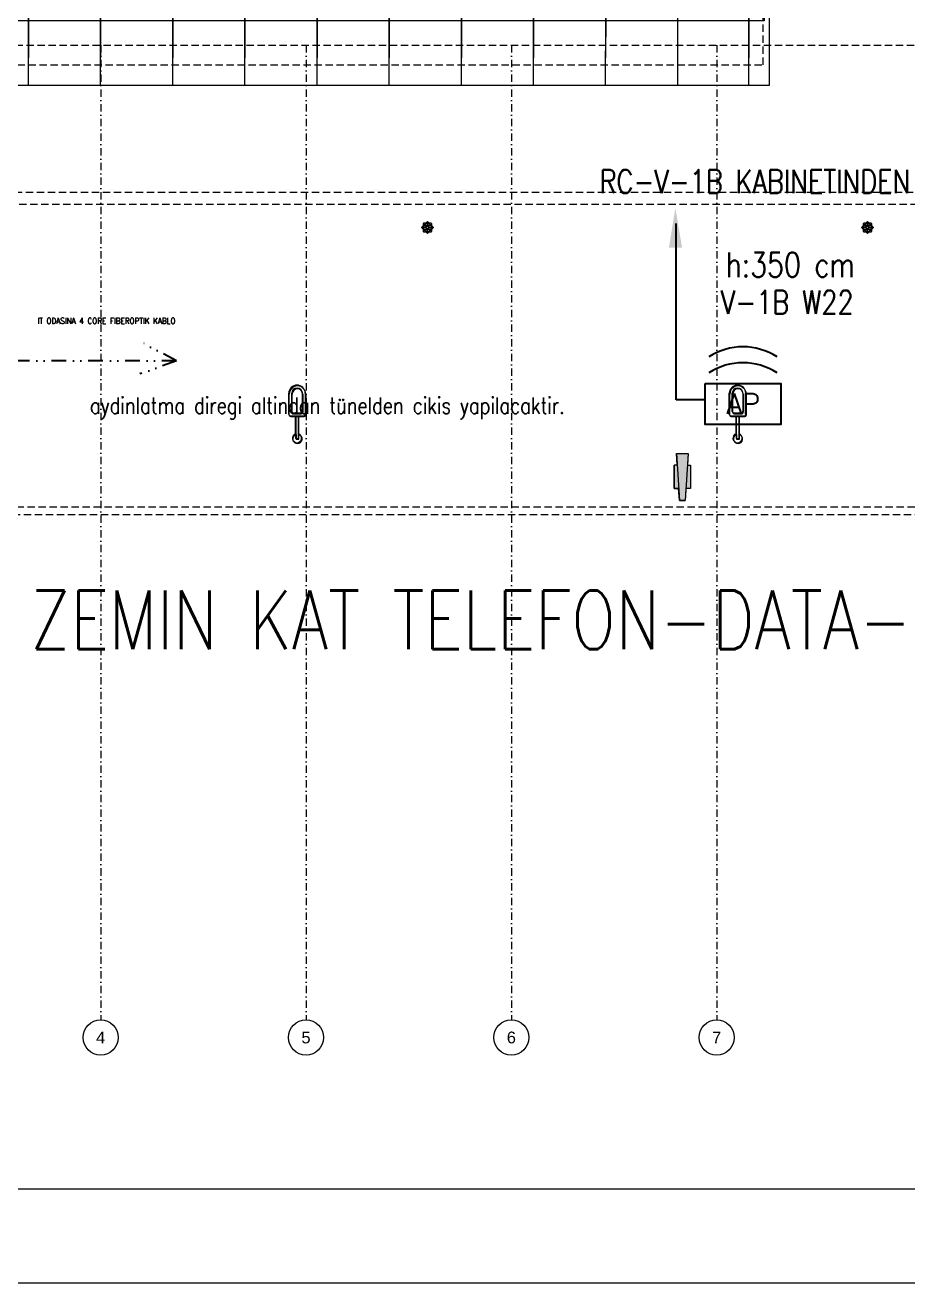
# Model space of a CAD drawing. Header units: metres. Extents: x -13621 to 152406, y -16073 to 22221.
# Drawn here: x 114043 to 117052, y -4219 to 69 of the extents above; entities that cross this region are included whole.
import ezdxf
from ezdxf.enums import TextEntityAlignment as Align

# ---------------------------------------------------------------- set-up
doc = ezdxf.new("R2010")
doc.units = ezdxf.units.M
doc.header["$LTSCALE"] = 100
doc.header["$MEASUREMENT"] = 0
for name, pattern in [('DASHDOT2', [0.5, 0.25, -0.125, 0, -0.125]), ('DIVIDE2', [0.625, 0.25, -0.125, 0, -0.125, 0, -0.125]), ('DOT2', [0.125, 0, -0.125]), ('HIDDEN', [0.375, 0.25, -0.125])]:
    doc.linetypes.add(name, pattern=pattern)
doc.layers.get('0').update_dxf_attribs({"color": 9, "lineweight": 9})
for name, color, linetype, lineweight in [('05S', 9, 'Continuous', 9), ('06A', 9, 'Continuous', 9), ('06C', 9, 'Continuous', 9), ('06D', 9, 'Continuous', 9), ('15', 9, 'Continuous', 9), ('20', 9, 'DOT2', 9), ('21', 9, 'Continuous', 9), ('24', 9, 'DASHDOT2', 9), ('40A', 9, 'Continuous', 9), ('DATA TAVAN', 160, 'Continuous', 30), ('E-HARİCİ ACCESS POINT (KABLOSUZ ERİŞİM İÇİN)', 4, 'Continuous', 30), ('E-KABLO', 7, 'Continuous', 30), ('E-YAZI', 7, 'Continuous', 30), ('E-YUKARIDAN GELEN HAT', 7, 'Continuous', 30)]:
    doc.layers.add(name, color=color, linetype=linetype, lineweight=lineweight)
doc.styles.add('Arial', font='arial.ttf', dxfattribs={"height": 2.5})
doc.styles.add('E-YAZI', font='txttw.shx')

# ---------------------------------------------------------------- blocks, each defined once
blk = doc.blocks.new('p-harpusta-ust')
at = {"layer": '06A'}
for points in [[(2204.54082152038, 3699.999999851804), (712.5405705418972, 3699.999999665422), (712.5405705648891, 3595.002331075884), (729.540737216551, 3595.002331079508), (729.540737216551, 3682.999999851804), (2237.540866758064, 3682.999999851804), (2237.540866758063, -103.0000001147273), (729.5409368420807, -103.0000001099251), (729.5407371895271, -3.001141268381617), (-30.45942922511313, -3.00114126871631), (-30.45942915246997, -20.00000011488737), (712.5405705419106, -20.00000011455268), (712.5405705419106, -120.0000001147273), (2204.540842704126, -120.0000001147273)], [(712.5405705418972, 3699.999999665422), (729.5407373717617, 3682.998755944967)], [(919.9999265912927, 3699.999999691339), (919.9999265970264, 3682.999999851804)], [(1114.999926591293, 3699.999999715699), (1114.999926597026, 3682.999999851804)], [(1309.999926591293, 3699.999999740061), (1309.999926597026, 3683.009037229931)], [(1504.999926591293, 3699.999999764419), (1504.999926597026, 3682.999999851804)], [(1699.999926591293, 3699.99999978878), (1699.999926597026, 3683.009037229931)], [(1894.999926591293, 3699.999999813125), (1894.999926597026, 3682.999999851804)], [(2061.999966877412, 3699.999999837353), (2061.999966883145, 3682.999999851804)], [(2472.540736947879, 3699.999999885273), (2472.540736947879, 3701.999999885273), (2204.540821520205, 3701.999999861059), (2204.540821521926, 3682.999999851804)], [(2472.5408013829, -120.0000001147273), (2472.540736947879, 3699.999999885273)], [(2204.540841669019, -75.00000011485827), (757.540570541925, -75.0000001147273), (757.540570541867, 24.9999998852727), (-30.45935466259834, 24.99999988528725), (-30.45935466259834, -0.0012241032236489), (732.5407371816252, -0.0011412683816161), (732.5407372514453, -100.0000000913132), (2234.540571251724, -100.0000000901927), (2234.540802522829, 3679.999999885273), (732.54057067755, 3679.99999967053), (732.5407354732898, 3595.002331078271), (757.5405705550228, 3595.002331085736), (757.5405705418825, 3654.999999676933), (2204.540821530013, 3654.999999885127)], [(732.540737352189, 3680.000105049142), (757.5405705418825, 3654.999999676933)], [(919.999926733116, 3680.000105053463), (919.9999266008244, 3654.99999970026)], [(1114.999926733087, 3680.000105053463), (1114.999926600795, 3654.999999728258)], [(1309.999926733087, 3680.000105053463), (1309.99992660081, 3654.999999756257)], [(1504.999926733087, 3679.999999851804), (1504.99992660081, 3654.999999784254)], [(1699.999926733072, 3679.999999851804), (1699.99992660081, 3654.999999812253)], [(1894.999926733061, 3679.999999851804), (1894.999926600795, 3654.999999840249)], [(2061.99996701922, 3680.000105053318), (2061.999966886914, 3654.999999868116)], [(2204.540821524658, 3656.000105147426), (2204.5408232692, 3680.000001702516)], [(2204.540841669266, -100.0000001148583), (2204.540821524658, 3656.000104258697)], [(2234.540801854372, 3656.000105149477), (2234.540801854368, -75.95463425235354)], [(2234.540738631419, 3630.999999700696), (2204.540759146156, 3631.00134294908)], [(2472.540705944849, 3630.999999700522), (2237.540741322392, 3631.022738944259)], [(2237.540741322217, 3631.022271698896), (2378.540673727334, 3630.999999700522)], [(2234.540801851971, 3388.999999668857), (2204.540822366708, 3389.001342917224)], [(2472.540769165401, 3388.999999668683), (2237.54080454294, 3389.022738912405)], [(2234.540801851971, 3142.999999675376), (2204.540822366708, 3143.001342923744)], [(2472.540769165401, 3142.999999675187), (2237.54080454294, 3143.022738918924)], [(2237.540804542777, 3143.022271673559), (2378.540736947879, 3142.999999675187)], [(2234.540801851967, 2896.999999675376), (2204.540822366705, 2897.001342923744)], [(2472.540769165401, 2896.999999675187), (2237.540804542937, 2897.022738918924)], [(2237.540804542777, 2897.022271673559), (2378.540736947879, 2896.999999675187)], [(2234.540755161871, 2650.999999675376), (2204.540775676608, 2651.001342923744)], [(2472.540722475301, 2650.999999675188), (2237.540757852841, 2651.022738918924)], [(2237.540757852666, 2651.022271673559), (2378.540690257783, 2650.999999675188)], [(2234.540801851967, 2404.999999675376), (2204.540822366705, 2405.001342923744)], [(2472.540769165401, 2404.999999675187), (2237.540804542937, 2405.022738918924)], [(2237.540804542777, 2405.022271673559), (2378.540736947879, 2404.999999675187)], [(2234.540801851967, 2158.999999675376), (2204.540822366705, 2159.001342923744)], [(2472.540769165401, 2158.999999675187), (2237.540804542937, 2159.022738918924)], [(2237.540804542777, 2159.022271673559), (2378.540736947879, 2158.999999675187)], [(-947.4594294913232, 2083.00249857553), (-947.4594294913232, 2083.00249857553), (-902.4594294913086, 2083.002191692008), (-902.4594300472237, 460.0034667718281), (-947.4594300472087, 460.0034667872384), (-947.4594294913232, 2083.00249857553)], [(-902.4594295086254, 2032.502755313835), (-947.4594295086251, 2032.502755190231)], [(2234.540801851967, 1912.999999675376), (2204.540822366705, 1913.001342923744)], [(2472.540769165401, 1912.999999675187), (2237.540804542937, 1913.022738918924)], [(2237.540804542777, 1913.022271673559), (2378.540736947879, 1912.999999675187)], [(-902.4594295719863, 1847.502755314024), (-947.4594295719701, 1847.50275519042)], [(-902.459429635346, 1662.502755314024), (-947.4594296353462, 1662.50275519042)], [(2229.540801851968, 1666.999999675434), (2204.540822366705, 1667.001342923802)], [(2472.540769165401, 1666.999999675259), (2232.540804542937, 1667.022738918997)], [(2232.540804542777, 1667.022271673631), (2378.540736947879, 1666.999999675259)], [(-902.4594296987054, 1477.502755314024), (-947.4594296987053, 1477.50275519042)], [(2229.54077590928, 1420.999999675434), (2204.540796424016, 1421.001342923802)], [(2472.540743222694, 1420.999999675245), (2232.540778600248, 1421.022738918982)], [(2232.540778600088, 1421.022271673617), (2378.540711005189, 1420.999999675245)], [(-902.4594297620787, 1292.502755314024), (-947.459429762077, 1292.50275519042)], [(2229.540801851968, 1174.999999675434), (2204.540822366705, 1175.001342923802)], [(2472.540769165401, 1174.999999675259), (2232.540804542937, 1175.022738918997)], [(2232.540804542777, 1175.022271673631), (2378.540736947879, 1174.999999675259)], [(-902.4594298254377, 1107.502755314024), (-947.4594298254524, 1107.50275519042)], [(-902.4594298887966, 922.5027553140244), (-947.4594298887966, 922.5027551904204)], [(2229.540784208235, 928.9999996754196), (2204.540804722972, 929.0013429238022)], [(2472.540751521665, 928.9999996752448), (2232.540786899219, 929.022738918982)], [(2232.540786899044, 929.0222716736168), (2378.540719304161, 928.9999996752448)], [(-902.4594299521704, 737.5027553140244), (-947.4594299521704, 737.5027551904204)], [(2229.540788357728, 682.9999996754341), (2204.540808872465, 683.0013429238022)], [(2472.540755671147, 682.9999996752595), (2232.540791048683, 683.0227389189822)], [(2232.540791048523, 683.0222716736316), (2378.54072345364, 682.9999996752595)], [(-902.4594300155292, 552.5027553140244), (-947.4594300155296, 552.5027551904204)], [(2229.540792507192, 436.9999996754341), (2204.540813021944, 437.0013429238023)], [(2472.540759820622, 436.9999996752595), (2232.540795198176, 437.0227389189822)], [(2232.540795198001, 437.0222716736313), (2378.540727603104, 436.9999996752595)], [(2229.540796656686, 190.9999996754341), (2204.540817171423, 191.0013429238024)], [(2472.540763970116, 190.9999996752594), (2232.540799347654, 191.0227389189822)], [(2232.54079934748, 191.0222716736316), (2378.540731752597, 190.9999996752594)], [(164.9999997595732, -0.0012027219636366), (164.9999999217107, 24.9999998852727)], [(349.9999997595732, -0.0011826900736196), (349.9999999217106, 24.9999998852727)], [(534.9999997595586, -0.0011626581836026), (534.9999999217107, 24.9999998852727)], [(712.5405662339034, -20.0000001147273), (757.540570541867, 24.9999998852727)], [(164.9999996903934, -20.0000001147273), (164.9999997491832, -3.001141268381617)], [(349.9999996903934, -20.0000001147273), (349.9999997491977, -3.001141268381617)], [(534.9999996903933, -20.0000001147273), (534.9999997491828, -3.001141268381617)], [(732.5407372514453, -100.0000000913132), (757.540570541925, -75.0000001147273)], [(919.9999265946096, -100.0000000911677), (919.9999266009108, -75.0000001147273)], [(1114.99992659458, -100.0000000910222), (1114.999926600896, -75.0000001147273)], [(1309.999926594595, -99.95463425235356), (1309.999926600896, -75.0000001147273)], [(1504.999926594581, -100.0000000907312), (1504.999926600911, -75.0000001147273)], [(1699.99992659458, -100.0000000905856), (1699.999926600896, -75.0000001147273)], [(1894.999926594581, -100.0000000904401), (1894.999926600911, -75.0000001147273)], [(2061.999966880714, -100.0000001148583), (2061.99996688703, -75.0000001148728)], [(2229.540800736751, -51.00000032458047), (2204.540821251489, -50.99865707621211)], [(2472.540768050182, -51.0000003247551), (2232.54080342772, -50.97726108103235)], [(2232.540803427561, -50.97772832638293), (2378.540735832663, -51.0000003247551)], [(712.5405662339034, -120.0000001147273), (729.5409368420807, -103.0000001147273)], [(919.9999265919032, -120.0000001147273), (919.9999265942024, -102.9507804948371)], [(1114.999926591903, -120.0000001147273), (1114.999926594202, -102.9491477055708)], [(1309.999926591903, -120.0000001147273), (1309.999926594202, -102.947514916319)], [(1504.999926591903, -120.0000001147273), (1504.999926594202, -102.9458821270527)], [(1699.999926591903, -120.0000001147273), (1699.999926594202, -102.944249337801)], [(1894.999926591903, -120.0000001147273), (1894.999926594202, -102.9426165485492)], [(2061.999966878022, -120.0000001148582), (2061.999966880321, -102.9409837594285)], [(2472.5408013829, -120.0000001147273), (2472.5408013829, -122.0000001148582), (2204.540844235322, -122.0000001148582), (2204.540829654085, -102.9545261138264)]]:
    blk.add_lwpolyline(points, dxfattribs=at)
at = {"layer": '06D', "linetype": 'HIDDEN'}
for points in [[(2204.540821546853, 3659.999999885143), (2209.540821546835, 3659.999999885143), (2209.540821546834, -80.0000001148728), (752.5405705419251, -80.0000001147273), (752.540570541867, 19.99999988527269), (-30.45935466259834, 19.99999988527269)], [(732.5405705418825, 3595.002331078271), (732.5405705418825, 3679.99999967053), (1572.540570541897, 3679.999999885273), (2204.540821524254, 3679.999999885127)], [(752.5405705418825, 3595.002331084252), (752.5405705418825, 3659.999999675652), (1572.540570547019, 3659.999999885273), (2204.540821524254, 3659.999999885143)], [(2234.540571251724, -99.99999703104548), (2352.540566223266, -99.99999703104548), (2402.540566223266, -99.99999703104548), (2402.540566223165, 3679.999999909298), (2234.540801990054, 3679.999999885273)], [(-927.4594300472237, 460.0023264162008), (-927.4594294913086, 2083.002368200134)], [(-907.4594300472237, 460.0023264093468), (-907.4594294913251, 2083.002228236074)], [(-30.45935466259834, -1.147127477e-07), (732.540570541867, -1.147272997e-07), (732.5405705419544, -100.0000001147273), (2204.540841669266, -99.99999219861635)]]:
    blk.add_lwpolyline(points, dxfattribs=at)
at = {"layer": '06D'}
blk.add_lwpolyline([(2237.540866758063, -103.0000683819089), (2237.540866758064, 3682.999999851804), (2252.540801382919, 3682.999999851804), (2252.540801382915, -102.9999998557032), (2237.540866758063, -102.9999998557032)], dxfattribs=at)
at = {"layer": '15'}
blk.add_lwpolyline([(729.5407607247189, 3595.001136965802), (729.540737216551, 3682.999999851804), (2237.540801382901, 3682.999999851804), (2237.540866758063, -103.0000001147273), (729.5409368420807, -103.0000001147273), (729.5405375909758, -3.00463339286216), (-30.45942918877699, -3.001061388553353), (-30.45942918877699, -0.0010613847553032), (732.5407372165351, -0.0011412844614824), (732.5407372165351, -100.0000001147273), (2234.540571251724, -100.0000001147273), (2234.540801990054, 3679.999999885273), (732.5407139478784, 3680.000108702385), (732.5407588776005, 3595.001138038366)], close=True, dxfattribs=at)
blk = doc.blocks.new('p-cati_vw')
at = {"layer": '06D', "rotation": 1.082915e-10}
blk.add_blockref('p-harpusta-ust', (947.459495077579, -3600.028713308625), dxfattribs=at)
blk = doc.blocks.new('pilon-vw')
at = {"layer": '05S'}
h = blk.add_hatch(color=256, dxfattribs=at)
h.dxf.hatch_style = 1
h.paths.add_polyline_path([(120, 7.5), (120, -7.5), (40, -7.5), (39.37743190661514, 2.461089494172483), (0, 0), (0, 40), (40, 37.5), (40, 47.5), (120, 47.5), (119.0661478599222, 32.55836575874127), (160, 30), (160, 10)])
at = {"layer": '06C'}
blk.add_lwpolyline([(120, 7.5), (120, -7.5), (40, -7.5), (39.37743190661514, 2.461089494172483), (0, 0), (0, 40), (40, 37.5), (40, 47.5), (120, 47.5), (119.0661478599222, 32.55836575874127), (160, 30), (160, 10)], close=True, dxfattribs=at)
for points in [[(40, 37.5), (40, 47.5), (120, 47.5), (120, 32.5)], [(0, 0), (0, 40)], [(0, 40), (160, 30)], [(0, 0), (160, 10)], [(40, 2.5), (40, -7.5), (120, -7.5), (120, 7.5)], [(160, 10), (160, 30)]]:
    blk.add_lwpolyline(points, dxfattribs=at)
blk = doc.blocks.new('0_aks')
at = {"linetype": 'Continuous'}
blk.add_circle((0, 0), 3, dxfattribs=at)
at = {"style": 'Arial'}
blk.add_attdef('AKS', text='', height=2, dxfattribs=at).set_placement((0, 0), align=Align.MIDDLE_CENTER)
blk = doc.blocks.new('p-akslar_yeni')
at = {"layer": '24'}
for points in [[(8715, -8575), (8715, -11897.17848080862)], [(9415, -8575), (9415, -11897.17848080862)], [(10115, -8575), (10115, -11897.17848080862)], [(10815, -8575), (10815, -11897.17848080862)]]:
    blk.add_lwpolyline(points, dxfattribs=at)
at = {"layer": '21', "xscale": 20, "yscale": 20, "zscale": 20}
for p, values in [((8715, -11957.17848080862), {'AKS': '4'}), ((9415, -11957.17848080862), {'AKS': '5'}), ((10115, -11957.17848080862), {'AKS': '6'}), ((10815, -11957.17848080862), {'AKS': '7'})]:
    blk.add_blockref('0_aks', p, dxfattribs=at).add_auto_attribs(values)
blk = doc.blocks.new('p-suzgec')
at = {"ltscale": 25}
for p, q in [((-21.10965004498212, 9.095e-13), (-15.45000000000072, 5.659650045004128)), ((-15.45000000000072, -5.659650045001398), (-21.10965004498212, 9.095e-13)), ((-15.45000000000072, 5.659650045004128), (-15.25, 5.859650045004855)), ((-15.45000000000072, -5.659650045001398), (-15.45000000000072, 5.659650045004128)), ((-13.25, 15.00000000000091), (-15.25, 13.00000000000091)), ((-15.25, 13.00000000000091), (-15.25, -12.99999999999909)), ((12.75, 15.00000000000091), (-13.25, 15.00000000000091)), ((-10.49204573235329, 1.197096556985343), (-3.392690966185909, 0.2624487707616936)), ((-6.109650044982118, 15.00000000000091), (-5.90965004498139, 15.20000000000164)), ((-5.893768782261759, 12.31870017218989), (-5.974186235293018, 12.51284507791206)), ((-5.90965004498139, 15.20000000000164), (-0.25, 20.85965004500486)), ((-5.90965004498139, 15.20000000000164), (5.409650045028684, 15.20000000000164)), ((-5.759735876508785, 11.9951161132858), (-5.893768782261759, 12.3187001721908)), ((-5.05030670277847, 12.89552851027656), (-4.969889249747211, 12.7013836045553)), ((-4.969889249747211, 12.7013836045553), (-4.835856343990599, 12.37779954565121)), ((-3.269797998480498, 0.2462696046241035), (-3.392690966185909, 0.2624487707616936)), ((-0.25, 0), (-0.5, 0)), ((-0.25, 20.85965004500486), (5.409650045028684, 15.20000000000164)), ((-0.25, 0), (-0.25, 0.25)), ((-0.25, 0), (0, 0)), ((-0.25, 0), (-0.25, -0.25)), ((-0.0037303953431547, 3.019797998473222), (0.0124487707398657, 3.142690966207737)), ((0.9470965569853432, 10.24204573236784), (0.0124487707398657, 3.142690966207737)), ((5.409650045028684, 15.20000000000164), (5.609650044982118, 15.00000000000091)), ((12.06870017219262, 5.64376878227722), (12.26284507792297, 5.724186235293018)), ((12.64552851030748, 4.800306702782108), (12.45138360457349, 4.71988924976631)), ((14.75, 13.00000000000091), (12.75, 15.00000000000091)), ((14.75, -12.99999999999909), (14.75, 13.00000000000091)), ((14.75, 5.859650045004855), (14.95000000000073, 5.659650045004128)), ((14.95000000000073, 5.659650045004128), (14.95000000000073, -5.659650045001398)), ((14.95000000000073, 5.659650045004128), (20.60965004498212, 9.095e-13)), ((20.60965004498212, 9.095e-13), (14.95000000000073, -5.659650045001398)), ((-15.25, -5.859650045002126), (-15.45000000000072, -5.659650045002308)), ((-15.25, -12.99999999999909), (-13.25, -14.99999999999909)), ((-13.25, -14.99999999999909), (12.75, -14.99999999999909)), ((-13.14552851026019, -4.800306702773923), (-12.95138360452984, -4.719889249758125)), ((-12.95138360452984, -4.719889249758125), (-12.62779954564758, -4.585856343992418)), ((-12.56870017219262, -5.643768782269944), (-12.76284507787932, -5.724186235285742)), ((-12.2451161132667, -5.509735876504237), (-12.56870017219262, -5.643768782269944)), ((-5.90965004498139, -15.19999999999891), (-6.109650044982118, -14.99999999999909)), ((5.409650045028684, -15.19999999999891), (-5.90965004498139, -15.19999999999891)), ((-0.25, -20.85965004500213), (-5.90965004498139, -15.19999999999891)), ((-1.447096556985343, -10.24204573236329), (-0.5124487707398658, -3.14269096620228)), ((-0.4962696046095516, -3.019797998468675), (-0.5124487707398658, -3.14269096620228)), ((5.409650045028684, -15.19999999999891), (-0.25, -20.85965004500213)), ((2.769797998480498, -0.2462696046186465), (2.892690966185909, -0.2624487707571461)), ((9.992045732353288, -1.197096556980795), (2.892690966185909, -0.2624487707571461)), ((4.469889249790867, -12.70138360454803), (4.335856343990599, -12.37779954564394)), ((4.55030670277847, -12.89552851026928), (4.469889249790867, -12.70138360454803)), ((5.259735876508785, -11.99511611327761), (5.393768782261759, -12.31870017218261)), ((5.393768782261759, -12.31870017218352), (5.474186235293018, -12.51284507790478)), ((5.609650044982118, -14.99999999999909), (5.409650045028684, -15.19999999999891)), ((12.75, -14.99999999999909), (14.75, -12.99999999999909)), ((14.95000000000073, -5.659650045002308), (14.75, -5.859650045002126))]:
    blk.add_line(p, q, dxfattribs=at)
for centre, radius in [((-17.92766952966485, 9.095e-13), 0.4000000000000008), ((-17.92766952966485, 9.095e-13), 0.3580950766099034), ((-0.25, 3.638e-12), 14.29999999999999), ((-12.75, 12.50000000000091), 0.3), ((-0.25, 17.67766952966485), 0.4000000000000008), ((-0.25, 17.67766952966485), 0.3580950766099034), ((12.25, 12.50000000000091), 0.3), ((17.42766952966485, 9.095e-13), 0.4000000000000007), ((17.42766952966485, 9.095e-13), 0.3580950766099034), ((-12.75, -12.49999999999909), 0.3), ((-0.25, -17.67766952966212), 0.4000000000000008), ((-0.25, -17.67766952966303), 0.3580950766099034), ((12.25, -12.49999999999909), 0.3)]:
    blk.add_circle(centre, radius, dxfattribs=at)
for centre, radius, start, end in [((-0.25, 3.638e-12), 13.54999999999999, 114.6147155052263, 200.3852844985426), ((-0.25, 5.457000000000001e-12), 13.7599999999984, 110.417572820394, 114.5824271695058), ((-0.25, 5.457000000000001e-12), 13.69999999999724, 110.4084486708165, 114.5915513307097), ((-0.25, 3.638e-12), 13.25238115423705, 110.3377704009891, 114.662229603447), ((-0.25, 3.638e-12), 13.1999999999999, 110.3291859899087, 114.6708140010805), ((-0.25, 3.638e-12), 13.54999999999999, 24.61471550310444, 110.3852845044589), ((-0.25, 3.638e-12), 13.55, 294.6147155052263, 20.38528449854262), ((-0.25, 3.638e-12), 13.1999999999999, 20.32918599355558, 24.67081400469464), ((-0.25, 4.5475e-12), 13.252381154235, 20.33777040741776, 24.66222959722354), ((-0.25, 3.638e-12), 13.70000000000007, 20.40844866049673, 24.59155133977938), ((-0.25, 3.638e-12), 13.76000000000045, 20.41757282469414, 24.5824271715112), ((-0.25, 3.638e-12), 13.75999999999951, 200.4175728246941, 204.5824271715112), ((-0.25, 2.7285e-12), 13.69999999999724, 200.4084486604968, 204.5915513397793), ((-0.25, 3.638e-12), 13.25238115423775, 200.3377704074178, 204.6622295972235), ((-0.25, 3.638e-12), 13.19999999999993, 200.3291859935556, 204.6708140046947), ((-0.25, 3.638e-12), 13.54999999999999, 204.6147155031045, 290.385284504459), ((-0.25, 3.638e-12), 13.1999999999999, 290.3291859899087, 294.6708140010806), ((-0.25, 3.638e-12), 13.25238115423766, 290.3377704009891, 294.662229603447), ((-0.25, 3.638e-12), 13.6999999999992, 290.4084486708165, 294.5915513307097), ((-0.25, 3.638e-12), 13.75999999999945, 290.4175728203941, 294.5824271695058)]:
    blk.add_arc(centre, radius, start, end, dxfattribs=at)
for points, knots in [([(-10.46928606615256, -0.3026083914064657), (-10.56732460362764, -0.3053490773854719), (-10.6722236912683, -0.2878953862946218), (-10.86589724267833, -0.2104036031514624), (-10.95459624538125, -0.1501680073379248), (-11.09332100753818, -0.0094831150026948), (-11.15235923216824, 0.0796205597216613), (-11.22762912516555, 0.2747618499233795), (-11.24385338486172, 0.3808014860132971), (-11.2352074899245, 0.5788250360310486), (-11.20980300521478, 0.6830471218891035), (-11.11781185278596, 0.8708856371349611), (-11.05123238950182, 0.954504725161314), (-10.90077402060706, 1.082563609319549), (-10.80716266632225, 1.134839363046012), (-10.60749553441928, 1.195149470398973), (-10.50150064076297, 1.203397894883892), (-10.40409285239729, 1.192134245182387)], [2.169267774827236, 2.169267774827236, 2.169267774827236, 2.169267774827236, 2.468106939247626, 2.468106939247626, 2.768207167394642, 2.768207167394642, 3.065525473568619, 3.065525473568619, 3.362843779742595, 3.362843779742595, 3.66016208591657, 3.66016208591657, 3.957480392090545, 3.957480392090545, 4.257580620237561, 4.257580620237561, 4.556349938830072, 4.556349938830072, 4.556349938830072, 4.556349938830072]), ([(-7.690102921893412, 7.012150030668634), (-7.7613645941492, 7.079535787674103), (-7.823197827070544, 7.166052267220948), (-7.905350743232702, 7.357795114112379), (-7.925477411270549, 7.463107778654375), (-7.924091389962995, 7.660680240111105), (-7.902831906314532, 7.76543238170143), (-7.818070028442889, 7.956641963049151), (-7.754560966743155, 8.043095592849568), (-7.6084236007664, 8.177005816980454), (-7.516763773652201, 8.232738277215503), (-7.318894318119419, 8.300512597431405), (-7.212687903920594, 8.312561431635004), (-7.015746465651318, 8.296722604087336), (-6.912588702281938, 8.267493920629931), (-6.728757033451984, 8.168953623544438), (-6.647974808467553, 8.099836432354095), (-6.5870617039036, 8.022994121605734)], [2.169267774827237, 2.169267774827237, 2.169267774827237, 2.169267774827237, 2.468106939247627, 2.468106939247627, 2.768207167394643, 2.768207167394643, 3.065525473568619, 3.065525473568619, 3.362843779742594, 3.362843779742594, 3.660162085916569, 3.660162085916569, 3.957480392090544, 3.957480392090544, 4.257580620237561, 4.257580620237561, 4.556349938830071, 4.556349938830071, 4.556349938830071, 4.556349938830071]), ([(-3.468189580551551, 0.3901081838366735), (-3.467733072535338, 0.3900553960020261), (-3.467277114046737, 0.3900013961356308), (-3.466821718215214, 0.3899461926184813), (-3.437212401255237, 0.3863569230124995), (-3.406182339182123, 0.3768891133440775), (-3.350107435835525, 0.3466170273277385), (-3.325063247746584, 0.3258101064066068), (-3.286688151583803, 0.280251024167228), (-3.270521014557743, 0.2524370738501602), (-3.25009845909517, 0.1926051041818937), (-3.245846746209281, 0.1605853841356293), (-3.248442583251744, 0.1011309400646496), (-3.255468819617817, 0.0696036259168977), (-3.281028360874188, 0.0117792779492447), (-3.29955812254775, -0.0145197730553264), (-3.341757925554702, -0.0565608792230705), (-3.368520255571638, -0.0751058787136572), (-3.427020163089764, -0.1003755204546906), (-3.458757320418953, -0.107102854140976), (-3.494906053318119, -0.1083094372770574), (-3.501333430594968, -0.1082818879949627), (-3.507811567000317, -0.1079990464531875)], [-0.001398503542098, -0.001398503542098, -0.001398503542098, -0.001398503542098, 0, 0, 0, 0.0909291013476903, 0.0909291013476903, 0.1818582026953806, 0.1818582026953806, 0.2711248308511078, 0.2711248308511078, 0.360391459006835, 0.360391459006835, 0.4496580871625623, 0.4496580871625623, 0.5389247153182894, 0.5389247153182894, 0.6298538166659796, 0.6298538166659796, 0.7207829180136698, 0.7207829180136698, 0.7401198426695906, 0.7401198426695906, 0.7401198426695906, 0.7401198426695906]), ([(-2.249755533317511, 2.55145181773696), (-2.249470060087332, 2.551091691197143), (-2.249185832450166, 2.550731096196614), (-2.248902853716572, 2.550370047927572), (-2.230503901744668, 2.526895102228081), (-2.215257086885685, 2.498258782501579), (-2.197011739808658, 2.437202240796069), (-2.194015539436804, 2.404780610694615), (-2.199095384730753, 2.345430183973803), (-2.207330925390124, 2.3143308588742), (-2.235197589405288, 2.257582339924738), (-2.25483253551647, 2.231934563717913), (-2.29870871012099, 2.191729457151268), (-2.325970187132043, 2.174404578888243), (-2.384931500630045, 2.151589915259137), (-2.416630258085206, 2.146096198092891), (-2.476197576150299, 2.146208413690146), (-2.508234696135332, 2.152018943839721), (-2.56746871247742, 2.175516290128143), (-2.594667214900255, 2.193200905996491), (-2.621081412165949, 2.217908737056859), (-2.625606773981417, 2.222473059415278), (-2.629987508942576, 2.227253792732881)], [-0.0013985035420983, -0.0013985035420983, -0.0013985035420983, -0.0013985035420983, 0, 0, 0, 0.0909291013476902, 0.0909291013476902, 0.1818582026953803, 0.1818582026953803, 0.2711248308511076, 0.2711248308511076, 0.3603914590068348, 0.3603914590068348, 0.4496580871625623, 0.4496580871625623, 0.5389247153182897, 0.5389247153182897, 0.62985381666598, 0.62985381666598, 0.7207829180136703, 0.7207829180136703, 0.7401198426695902, 0.7401198426695902, 0.7401198426695902, 0.7401198426695902]), ([(-0.5526083914082847, 10.2192860661753), (-0.555349077378196, 10.31732460362218), (-0.5378953862928029, 10.42222369127557), (-0.4604036031305441, 10.61589724269288), (-0.4001680073342869, 10.7045962453667), (-0.2594831150017853, 10.84332100757365), (-0.1703794402528729, 10.90235923217369), (0.0247618499197415, 10.97762912517009), (0.1308014859896502, 10.9938533848599), (0.3288250360637903, 10.98520748994815), (0.4330471219036554, 10.95980300522024), (0.6208856371231378, 10.86781185280324), (0.7045047251522192, 10.80123238952001), (0.8325636093504726, 10.6507740206307), (0.8848393630687496, 10.55716266634772), (0.9451494704007928, 10.35749553441656), (0.9533978948820732, 10.25150064075751), (0.9421342452042154, 10.15409285243368)], [2.169267774827236, 2.169267774827236, 2.169267774827236, 2.169267774827236, 2.468106939247626, 2.468106939247626, 2.768207167394642, 2.768207167394642, 3.065525473568616, 3.065525473568616, 3.362843779742592, 3.362843779742592, 3.660162085916569, 3.660162085916569, 3.957480392090545, 3.957480392090545, 4.257580620237561, 4.257580620237561, 4.556349938830072, 4.556349938830072, 4.556349938830072, 4.556349938830072]), ([(0.1401081838630489, 3.218189580550642), (0.1400553959902027, 3.21773307254898), (0.1400013961356308, 3.217277114074931), (0.1399461926412187, 3.216821718233403), (0.1363569230306894, 3.187212401255237), (0.1268891133368015, 3.156182339190308), (0.0966170273241005, 3.100107435855533), (0.0758101064238872, 3.07506324777205), (0.0302510241963319, 3.036688151610178), (0.0024370738756261, 3.020521014591395), (-0.0573948957971879, 3.000098459116088), (-0.0894146158825606, 2.995846746205643), (-0.1488690599326219, 2.998442583293581), (-0.1803963740821928, 3.005468819636007), (-0.2382207220434793, 3.031028360878735), (-0.2645197730525979, 3.049558122558663), (-0.3065608792021521, 3.091757925545607), (-0.3251058787100192, 3.118520255578914), (-0.3503755204365007, 3.177020163118868), (-0.357102854130062, 3.208757320413496), (-0.3583094372879714, 3.24490605333267), (-0.3582818879731349, 3.251333430631348), (-0.3579990464277216, 3.257811566986674)], [-0.0013985035420976, -0.0013985035420976, -0.0013985035420976, -0.0013985035420976, 0, 0, 0, 0.0909291013476903, 0.0909291013476903, 0.1818582026953805, 0.1818582026953805, 0.2711248308511078, 0.2711248308511078, 0.3603914590068352, 0.3603914590068352, 0.4496580871625627, 0.4496580871625627, 0.5389247153182901, 0.5389247153182901, 0.6298538166659801, 0.6298538166659801, 0.7207829180136702, 0.7207829180136702, 0.7401198426695911, 0.7401198426695911, 0.7401198426695911, 0.7401198426695911]), ([(2.301451817758788, 1.999755533368443), (2.301091691198962, 1.999470060100065), (2.300731096183881, 1.99918583244289), (2.300370047938486, 1.998902853736581), (2.276895102251728, 1.980503901793781), (2.248258782503398, 1.965257086905694), (2.187202240806072, 1.947011739806839), (2.154780610697343, 1.94401553946227), (2.095430183970165, 1.949095384733482), (2.064330858876928, 1.95733092539649), (2.007582339923828, 1.985197589414383), (1.981934563722461, 2.004832535560126), (1.94172945716491, 2.048708710142818), (1.924404578887333, 2.075970187132952), (1.901589915250951, 2.134931500635502), (1.896096198121085, 2.16663025807793), (1.896208413691056, 2.226197576193953), (1.902018943848815, 2.25823469613806), (1.925516290124505, 2.317468712490153), (1.943200905992853, 2.344667214898436), (1.967908737064135, 2.371081412195053), (1.972473059409821, 2.375606773983236), (1.977253792712872, 2.379987508958038)], [-0.0013985035420974, -0.0013985035420974, -0.0013985035420974, -0.0013985035420974, 0, 0, 0, 0.0909291013476903, 0.0909291013476903, 0.1818582026953806, 0.1818582026953806, 0.2711248308511081, 0.2711248308511081, 0.3603914590068356, 0.3603914590068356, 0.4496580871625627, 0.4496580871625627, 0.5389247153182897, 0.5389247153182897, 0.6298538166659798, 0.6298538166659798, 0.7207829180136698, 0.7207829180136698, 0.7401198426695906, 0.7401198426695906, 0.7401198426695906, 0.7401198426695906]), ([(2.968189580551551, -0.3901081838275786), (2.967733072582632, -0.3900553959929311), (2.967277114094031, -0.3900013961274453), (2.966821718262509, -0.3899461926093863), (2.937212401255237, -0.3863569230034045), (2.906182339182123, -0.3768891133349825), (2.850107435882819, -0.3466170273186435), (2.825063247793877, -0.3258101063975118), (2.786688151583803, -0.2802510241590426), (2.770521014601399, -0.2524370738410653), (2.75009845909517, -0.1926051041737082), (2.74584674620928, -0.1605853841265343), (2.748442583299038, -0.1011309400564642), (2.755468819661473, -0.0696036259078028), (2.781028360874188, -0.0117792779401498), (2.79955812254775, 0.0145197730644213), (2.841757925554702, 0.05656087923125599), (2.868520255571638, 0.0751058787227521), (2.927020163089764, 0.100375520462876), (2.958757320418953, 0.1071028541500709), (2.994906053318119, 0.1083094372861524), (3.001333430642262, 0.1082818880040577), (3.007811567000317, 0.1079990464622824)], [-0.0013985035420981, -0.0013985035420981, -0.0013985035420981, -0.0013985035420981, 0, 0, 0, 0.0909291013476898, 0.0909291013476898, 0.1818582026953796, 0.1818582026953796, 0.2711248308511073, 0.2711248308511073, 0.360391459006835, 0.360391459006835, 0.4496580871625626, 0.4496580871625626, 0.5389247153182902, 0.5389247153182902, 0.6298538166659802, 0.6298538166659802, 0.7207829180136704, 0.7207829180136704, 0.7401198426695906, 0.7401198426695906, 0.7401198426695906, 0.7401198426695906]), ([(6.762150030677731, 7.440102921889774), (6.829535787692293, 7.511364594176484), (6.9160522672355, 7.573197827068725), (7.107795114116014, 7.655350743266353), (7.213107778690755, 7.675477411273277), (7.410680240114742, 7.674091389966633), (7.515432381722348, 7.652831906304527), (7.706641963031871, 7.568070028470174), (7.793095592875033, 7.504560966763165), (7.927005816996825, 7.358423600789138), (7.982738277223687, 7.26676377370677), (8.050512597430497, 7.068894318123966), (8.062561431666836, 6.962687903968799), (8.046722604100067, 6.765746465661322), (8.01749392063357, 6.662588702301036), (7.918953623528067, 6.478757033448347), (7.849836432375013, 6.397974808483922), (7.772994121631199, 6.3370617039036)], [2.169267774827235, 2.169267774827235, 2.169267774827235, 2.169267774827235, 2.468106939247627, 2.468106939247627, 2.768207167394643, 2.768207167394643, 3.065525473568619, 3.065525473568619, 3.362843779742595, 3.362843779742595, 3.660162085916571, 3.660162085916571, 3.957480392090547, 3.957480392090547, 4.257580620237563, 4.257580620237563, 4.556349938830074, 4.556349938830074, 4.556349938830074, 4.556349938830074]), ([(9.969286066152563, 0.3026083914146511), (10.06732460362764, 0.3053490773936573), (10.1722236912683, 0.2878953863018978), (10.36589724267833, 0.2104036031596479), (10.45459624538125, 0.1501680073461102), (10.59332100758183, 0.0094831150108803), (10.65235923216824, -0.0796205597143853), (10.72762912521284, -0.274761849915194), (10.74385338486172, -0.3808014860060211), (10.7352074899718, -0.5788250360237726), (10.70980300521478, -0.683047121880918), (10.61781185283325, -0.8708856371267756), (10.55123238954547, -0.9545047251531286), (10.40077402060706, -1.082563609312273), (10.30716266636591, -1.134839363037826), (10.10749553441928, -1.195149470391697), (10.00150064076297, -1.203397894875706), (9.904092852444592, -1.192134245175111)], [2.169267774827239, 2.169267774827239, 2.169267774827239, 2.169267774827239, 2.468106939247626, 2.468106939247626, 2.768207167394643, 2.768207167394643, 3.065525473568619, 3.065525473568619, 3.362843779742594, 3.362843779742594, 3.66016208591657, 3.66016208591657, 3.957480392090547, 3.957480392090547, 4.257580620237561, 4.257580620237561, 4.556349938830072, 4.556349938830072, 4.556349938830072, 4.556349938830072]), ([(-7.262150030677731, -7.440102921881588), (-7.329535787644999, -7.511364594169207), (-7.416052267188205, -7.573197827060539), (-7.607795114068722, -7.655350743258167), (-7.713107778643462, -7.675477411265093), (-7.910680240114742, -7.674091389959358), (-8.015432381722349, -7.65283190629634), (-8.20664196303187, -7.568070028462897), (-8.293095592827738, -7.504560966754979), (-8.427005816949531, -7.358423600780952), (-8.482738277176395, -7.266763773698585), (-8.550512597430497, -7.06889431811669), (-8.562561431619542, -6.962687903960612), (-8.546722604056413, -6.765746465653138), (-8.51749392063357, -6.66258870229285), (-8.418953623528067, -6.478757033440161), (-8.34983643232772, -6.397974808475738), (-8.272994121583906, -6.337061703896325)], [2.169267774827236, 2.169267774827236, 2.169267774827236, 2.169267774827236, 2.468106939247626, 2.468106939247626, 2.768207167394642, 2.768207167394642, 3.065525473568618, 3.065525473568618, 3.362843779742593, 3.362843779742593, 3.66016208591657, 3.66016208591657, 3.957480392090547, 3.957480392090547, 4.257580620237563, 4.257580620237563, 4.556349938830072, 4.556349938830072, 4.556349938830072, 4.556349938830072]), ([(-2.801451817715134, -1.999755533360257), (-2.801091691198962, -1.99947006009188), (-2.800731096183881, -1.999185832433795), (-2.80037004789483, -1.998902853727486), (-2.776895102208072, -1.980503901784686), (-2.748258782456105, -1.965257086897508), (-2.687202240806072, -1.947011739797744), (-2.654780610697344, -1.944015539454085), (-2.595430183970165, -1.949095384724387), (-2.564330858876928, -1.957330925388305), (-2.507582339923828, -1.985197589405288), (-2.481934563722461, -2.00483253555194), (-2.441729457117617, -2.048708710133723), (-2.424404578887333, -2.075970187124767), (-2.401589915250951, -2.134931500626407), (-2.396096198073792, -2.166630258068835), (-2.396208413643762, -2.226197576184858), (-2.402018943801522, -2.258234696128965), (-2.425516290124505, -2.317468712481058), (-2.443200905992853, -2.344667214889341), (-2.467908737016841, -2.371081412185958), (-2.472473059409821, -2.37560677397505), (-2.477253792712872, -2.379987508948943)], [-0.0013985035420968, -0.0013985035420968, -0.0013985035420968, -0.0013985035420968, 0, 0, 0, 0.09092910134769, 0.09092910134769, 0.18185820269538, 0.18185820269538, 0.2711248308511075, 0.2711248308511075, 0.3603914590068351, 0.3603914590068351, 0.4496580871625629, 0.4496580871625629, 0.5389247153182906, 0.5389247153182906, 0.6298538166659805, 0.6298538166659805, 0.7207829180136704, 0.7207829180136704, 0.74011984266959, 0.74011984266959, 0.74011984266959, 0.74011984266959]), ([(0.0526083914082847, -10.21928606616711), (0.055349077378196, -10.31732460361491), (0.0378953863400966, -10.42222369126739), (-0.0395963968258002, -10.6158972426856), (-0.0998319926220575, -10.70459624535942), (-0.2405168849509209, -10.84332100756546), (-0.3296205596998334, -10.90235923216551), (-0.5247618499197415, -10.97762912516191), (-0.6308014859896502, -10.99385338485262), (-0.8288250360164965, -10.98520748994087), (-0.9330471218563616, -10.95980300521205), (-1.120885637123137, -10.86781185279597), (-1.204504725152219, -10.80123238951182), (-1.332563609303178, -10.65077402062252), (-1.384839363025093, -10.55716266634044), (-1.445149470353499, -10.35749553440837), (-1.453397894882073, -10.25150064074932), (-1.442134245160559, -10.15409285242549)], [2.169267774827236, 2.169267774827236, 2.169267774827236, 2.169267774827236, 2.468106939247626, 2.468106939247626, 2.768207167394642, 2.768207167394642, 3.065525473568619, 3.065525473568619, 3.362843779742594, 3.362843779742594, 3.660162085916569, 3.660162085916569, 3.957480392090545, 3.957480392090545, 4.257580620237561, 4.257580620237561, 4.556349938830071, 4.556349938830071, 4.556349938830071, 4.556349938830071]), ([(-0.6401081838193932, -3.218189580541547), (-0.6400553959902027, -3.217733072539886), (-0.6400013960883371, -3.217277114065836), (-0.639946192597563, -3.216821718224308), (-0.6363569229833957, -3.187212401247052), (-0.6268891133368016, -3.156182339181214), (-0.5966170273241005, -3.100107435846439), (-0.5758101063765935, -3.075063247763864), (-0.5302510241526761, -3.036688151601993), (-0.5024370738319704, -3.020521014583209), (-0.4426051041591564, -3.000098459106993), (-0.4105853841174394, -2.995846746197457), (-0.3511309400200844, -2.998442583285395), (-0.3196036259178072, -3.005468819627822), (-0.2617792779128649, -3.031028360870549), (-0.2354802269037464, -3.049558122550478), (-0.1934391207541921, -3.091757925536512), (-0.1748941212426871, -3.118520255570729), (-0.1496244795162056, -3.177020163109773), (-0.1428971458226442, -3.208757320404402), (-0.1416905627120286, -3.244906053323575), (-0.1417181119795714, -3.251333430623162), (-0.1420009535286226, -3.257811566978488)], [-0.0013985035420976, -0.0013985035420976, -0.0013985035420976, -0.0013985035420976, 0, 0, 0, 0.0909291013476901, 0.0909291013476901, 0.1818582026953802, 0.1818582026953802, 0.2711248308511076, 0.2711248308511076, 0.3603914590068349, 0.3603914590068349, 0.4496580871625624, 0.4496580871625624, 0.5389247153182898, 0.5389247153182898, 0.62985381666598, 0.62985381666598, 0.7207829180136702, 0.7207829180136702, 0.740119842669591, 0.740119842669591, 0.740119842669591, 0.740119842669591]), ([(1.749755533364805, -2.551451817727866), (1.749470060130988, -2.551091691188049), (1.749185832450166, -2.550731096187519), (1.748902853716572, -2.550370047918477), (1.730503901791962, -2.526895102218986), (1.715257086929341, -2.498258782492484), (1.697011739808658, -2.437202240787884), (1.694015539484098, -2.40478061068552), (1.699095384778047, -2.345430183965618), (1.707330925390124, -2.314330858866014), (1.735197589405288, -2.257582339916552), (1.754832535563764, -2.231934563708819), (1.798708710168284, -2.191729457143082), (1.825970187132043, -2.174404578880057), (1.884931500630045, -2.151589915250951), (1.916630258085206, -2.146096198084705), (1.976197576197591, -2.146208413681961), (2.008234696135332, -2.152018943831535), (2.06746871247742, -2.175516290119048), (2.094667214900255, -2.193200905987396), (2.121081412209605, -2.217908737048674), (2.125606773981417, -2.222473059406183), (2.12998750898987, -2.227253792724695)], [-0.001398503542097, -0.001398503542097, -0.001398503542097, -0.001398503542097, 0, 0, 0, 0.0909291013476904, 0.0909291013476904, 0.1818582026953808, 0.1818582026953808, 0.2711248308511082, 0.2711248308511082, 0.3603914590068356, 0.3603914590068356, 0.4496580871625637, 0.4496580871625637, 0.5389247153182916, 0.5389247153182916, 0.6298538166659814, 0.6298538166659814, 0.7207829180136712, 0.7207829180136712, 0.7401198426695922, 0.7401198426695922, 0.7401198426695922, 0.7401198426695922]), ([(7.190102921893412, -7.01215003066045), (7.261364594196492, -7.079535787666828), (7.323197827070544, -7.166052267212763), (7.405350743279996, -7.357795114104192), (7.425477411270549, -7.463107778647099), (7.424091389962995, -7.660680240102919), (7.402831906314532, -7.765432381693244), (7.318070028490182, -7.956641963040965), (7.25456096679045, -8.043095592842292), (7.108423600810057, -8.177005816973177), (7.016763773699495, -8.232738277208227), (6.818894318119419, -8.300512597423221), (6.712687903967888, -8.312561431627728), (6.515746465651318, -8.296722604080058), (6.412588702329231, -8.267493920621746), (6.228757033451984, -8.168953623536252), (6.147974808467553, -8.099836432345908), (6.0870617039036, -8.022994121597547)], [2.169267774827236, 2.169267774827236, 2.169267774827236, 2.169267774827236, 2.468106939247625, 2.468106939247625, 2.768207167394641, 2.768207167394641, 3.065525473568616, 3.065525473568616, 3.362843779742593, 3.362843779742593, 3.660162085916569, 3.660162085916569, 3.957480392090544, 3.957480392090544, 4.257580620237561, 4.257580620237561, 4.556349938830071, 4.556349938830071, 4.556349938830071, 4.556349938830071])]:
    blk.add_open_spline(points, degree=3, knots=knots, dxfattribs=at)
for points, weights in [([(-10.40409285239729, 1.192134245182387), (-5.137961372733116, 0.5831905324957916), (-3.468189580551551, 0.3901081838366735)], [1.043571220722654, 1.194704331472031, 1]), ([(-2.629987508942576, 2.227253792732881), (-3.853269404593447, 3.384001507533867), (-7.690102921893412, 7.012150030668634)], [1, 1.192890122442924, 1.043369591779915]), ([(-6.5870617039036, 8.022994121605734), (-3.29393265312683, 3.868688613823906), (-2.249755533317511, 2.55145181773696)], [1.043571221280278, 1.194704334353847, 1]), ([(-0.3579990464277216, 3.257811566986674), (-0.4050458169076592, 4.94074664376967), (-0.5526083914082847, 10.2192860661753)], [1, 1.192890122297644, 1.043369591750457]), ([(0.9421342452042154, 10.15409285243368), (0.3331905324957916, 4.887961372754035), (0.1401081838630489, 3.218189580550642)], [1.043571220429301, 1.194704329934248, 1]), ([(1.977253792712872, 2.379987508958038), (3.1340015070964, 3.603269404147794), (6.762150030677731, 7.440102921889774)], [1, 1.192890120171966, 1.043369591338578]), ([(7.772994121631199, 6.3370617039036), (3.61868861243056, 3.043932652093643), (2.301451817758788, 1.999755533368443)], [1.043571220057412, 1.194704328018913, 1]), ([(11.745116113314, 5.509735876511513), (11.90479123769182, 5.575875478612941), (12.06870017219262, 5.64376878227722)], [1.025547445254197, 1.012779980401008, 1]), ([(12.45138360457349, 4.71988924976631), (12.28747467007633, 4.651995946097487), (12.12779954564757, 4.585856344000604)], [1, 1.012779980401774, 1.025547445255728]), ([(-3.507811567000317, -0.1079990464531875), (-5.190746644744649, -0.1550458169504054), (-10.46928606615256, -0.3026083914064657)], [1, 1.192890124490874, 1.043369592179161]), ([(-8.272994121583906, -6.337061703896325), (-4.118688613409176, -3.04393265285762), (-2.801451817715134, -1.999755533359348)], [1.043571220942109, 1.194704332602387, 1]), ([(-2.477253792712872, -2.379987508948943), (-3.634001507609355, -3.603269404687125), (-7.262150030677731, -7.440102921881588)], [1, 1.192890123265694, 1.0433695919387]), ([(-1.442134245160559, -10.15409285242549), (-0.8331905324957914, -4.887961373042343), (-0.6401081838193932, -3.218189580541547)], [1.043571221026345, 1.194704333048303, 1]), ([(-0.1420009535286226, -3.257811566977578), (-0.0949541830923408, -4.940746641929763), (0.0526083914082847, -10.21928606616711)], [1, 1.192890113385196, 1.043369590024122]), ([(6.0870617039036, -8.022994121597547), (2.79393265186809, -3.868688612164078), (1.749755533364805, -2.551451817727866)], [1.043571219823404, 1.19470432680835, 1]), ([(2.12998750898987, -2.227253792724695), (3.353269403614831, -3.384001506543427), (7.190102921893412, -7.01215003066045)], [1, 1.192890117810992, 1.043369590879193])]:
    blk.add_rational_spline(points, weights, degree=2, dxfattribs=at)
for points, weights, knots in [([(3.007811567000317, 0.1079990464622824), (3.534545359063487, 0.1227239898989865), (6.012470738496631, 0.1919948656295673), (9.969286066152563, 0.3026083914146511)], [4.140647999070912, 3.567000401618872, 2.159536505705722, 1.324805863231822], [27.48414514386062, 27.48414514386062, 27.48414514386062, 27.50397367069815, 27.53272487457785, 27.53272487457785, 27.53272487457785]), ([(9.904092852397296, -1.192134245175111), (7.924256886122747, -0.9631979437353948), (4.697911481744085, -0.5901228018619804), (3.266394278871302, -0.4245907782787981), (2.968189580551551, -0.3901081838275786)], [1.324767237256654, 1.644854720390148, 2.713119413791541, 3.811418397336341, 4.162423829478075], [0.005902243483629999, 0.005902243483629999, 0.005902243483629999, 0.0175391276016079, 0.0447722171783756, 0.0575812293957394, 0.0575812293957394, 0.0575812293957394])]:
    blk.add_rational_spline(points, weights, degree=2, knots=knots, dxfattribs=at)
blk = doc.blocks.new('p-platform_süzgeç')
at = {"layer": '06D'}
for p in [(-9010.744665643333, -9251.317816466884), (-7510.744665643331, -9251.317816466884)]:
    blk.add_blockref('p-suzgec', p, dxfattribs=at)
blk = doc.blocks.new('A$C442D6FDD')
at = {"layer": '06D', "color": 9}
for p, q in [((10871.79110994447, -3722.502531421897), (10871.79110994446, -3650.842749077705)), ((10881.79110994447, -3712.50253142189), (10881.79110994447, -3650.842749077705)), ((10917.79110981036, -3650.842749077705), (10917.79110981036, -3712.50253142189)), ((10927.79110981036, -3650.842749077705), (10927.79110981036, -3722.50253142189)), ((12373.55664600881, -3722.502531421897), (12373.5566460088, -3650.842749077705)), ((12383.55664600881, -3712.50253142189), (12383.55664600881, -3650.842749077705)), ((12419.5566458747, -3650.842749077705), (12419.5566458747, -3712.50253142189)), ((12429.5566458747, -3650.842749077705), (12429.5566458747, -3722.50253142189)), ((10876.79110994447, -3727.50253142189), (10922.79110981037, -3727.50253142189)), ((10886.79110994448, -3717.50253142189), (10912.79110981036, -3717.50253142189)), ((10894.7911098774, -3788.770252823364), (10894.79110987743, -3727.50253142189)), ((10904.79110987741, -3788.770252823366), (10904.79110987741, -3727.50253142189)), ((12378.55664600881, -3727.50253142189), (12424.55664587471, -3727.50253142189)), ((12388.55664600882, -3717.50253142189), (12414.5566458747, -3717.50253142189)), ((12396.55664594174, -3788.770252823364), (12396.55664594177, -3727.50253142189)), ((12406.55664594176, -3788.770252823366), (12406.55664594176, -3727.50253142189))]:
    blk.add_line(p, q, dxfattribs=at)
for points in [[(10894.7911098774, -3788.770252823364), (10894.79110987741, -3804.557848074109), (10904.79110987743, -3804.557848074109), (10904.79110987741, -3788.770252823368)], [(12396.55664594174, -3788.770252823364), (12396.55664594176, -3804.557848074109), (12406.55664594177, -3804.557848074109), (12406.55664594176, -3788.770252823368)]]:
    blk.add_lwpolyline(points, dxfattribs=at)
for centre, radius, start, end in [((10899.79110987741, -3650.842749077705), 28.0000000000004, 0, 180), ((10899.79110987741, -3650.842749077705), 18.00000000000039, 0, 180), ((12401.55664594176, -3650.842749077705), 28.0000000000004, 0, 180), ((12401.55664594176, -3650.842749077705), 18.00000000000039, 0, 180), ((10876.79110994447, -3722.50253142189), 5, 180, 270), ((10886.79110994447, -3712.50253142189), 5, 180, 270), ((10912.79110981036, -3712.50253142189), 5, 270, 0), ((10922.79110981036, -3722.502531421897), 5, 270, 0), ((12378.55664600881, -3722.50253142189), 5, 180, 270), ((12388.55664600881, -3712.50253142189), 5, 180, 270), ((12414.5566458747, -3712.50253142189), 5, 270, 0), ((12424.5566458747, -3722.502531421897), 5, 270, 0), ((10899.7911098774, -3803.679163749383), 15.725, 108.5399027051424, 71.46009729485762), ((12401.55664594174, -3803.679163749383), 15.725, 108.5399027051424, 71.46009729485762)]:
    blk.add_arc(centre, radius, start, end, dxfattribs=at)
blk = doc.blocks.new('E-HARİCİ ACCESS POINT')
at = {"layer": 'E-HARİCİ ACCESS POINT (KABLOSUZ ERİŞİM İÇİN)', "ltscale": 2}
blk.add_lwpolyline([(34.95552542625228, 32.32577492294376), (34.95552542625228, -32.32577492294376), (0, -32.32577492294376), (0, 32.32577492294376)], close=True, dxfattribs=at)
at = {"layer": 'E-HARİCİ ACCESS POINT (KABLOSUZ ERİŞİM İÇİN)'}
for centre in [(-1.323722053522943, 0), (12.25395953154657, 0)]:
    blk.add_arc(centre, 53.83975890628474, 327.1828007768067, 32.81719922319328, dxfattribs=at)
at = {"layer": 'E-HARİCİ ACCESS POINT (KABLOSUZ ERİŞİM İÇİN)', "style": 'E-YAZI'}
blk.add_text('AP', height=17.28, rotation=270, dxfattribs=at).set_placement((8.95291696867207, 14.2322081506486))

msp = doc.modelspace()

# ---------------------------------------------------------------- linework, layer by layer
msp.add_lwpolyline([(116399.3683891067, -1624.28328245167), (116399.3683891067, -1624.28536593398)])
at = {"layer": '06D', "linetype": 'HIDDEN'}
for points in [[(111997.636515103, -1.317824827387085), (111997.636515102, -541.3178205213371), (124422.6365107792, -541.3178258677326), (124422.6365108155, -1.317829156734661), (124382.6365108155, -1.317824850662873), (124382.6365108146, -501.3178248506556), (112037.6365151021, -501.3178205214099), (112037.636515103, -1.317824827408913)], [(112875.000023842, -544.999876213089), (112875.000023842, -1599.999976158175), (123292.4997571985, -1599.999976158031), (123292.4997571985, -545.0003866708339), (123262.5001434366, -545.000386670863), (123262.5001434366, -1575.000350087756), (112900, -1574.999999999989), (112904.999935627, -544.999876213089)]]:
    msp.add_lwpolyline(points, close=True, dxfattribs=at)
at = {"layer": '20', "linetype": 'HIDDEN'}
msp.add_lwpolyline([(124422.6504384151, -1.319353752314782), (111997.6504427026, -1.319353728915303)], dxfattribs=at)
at = {"layer": '40A'}
for points in [[(102159.2838709991, 12601.44245134025), (102159.2838709991, -4218.557548678371), (130139.2838709991, -4218.557548678371), (130139.2838709991, 12601.44245134025)], [(127979.5151367699, -3898.557548678371), (127979.5151367699, 12281.44245134025), (102479.2838709991, 12281.44245134025), (102479.2838709991, -3898.557548678371)]]:
    msp.add_lwpolyline(points, close=True, dxfattribs=at)
at = {"layer": 'DATA TAVAN'}
for p, q in [((116262.1616924814, -1208.760899501549), (116262.1616924814, -607.3025349833642)), ((116360.2581592596, -1208.760899501549), (116262.1616924814, -1208.760899501549))]:
    msp.add_line(p, q, dxfattribs=at)
at = {"layer": 'E-KABLO', "color": 6, "linetype": 'DIVIDE2', "ltscale": 2}
for p, q in [((114558.2826281479, -1075.524514771968), (114447.3990282566, -1016.607336355605)), ((114558.2826281479, -1075.524514771969), (112784.3619381092, -1075.524514771969)), ((114558.2826281479, -1075.524514771968), (114433.6813228332, -1120.055614296521))]:
    msp.add_line(p, q, dxfattribs=at)
at = {"layer": 'E-YUKARIDAN GELEN HAT', "color": 3, "linetype": 'Continuous'}
msp.add_solid([(116236.9774561597, -690.380723167882), (116281.9773260448, -690.2725072872727), (116259.1527434646, -555.3270055844641)], dxfattribs=at)

# ---------------------------------------------------------------- block references
for name, p in [('A$C442D6FDD', (104069.4733830786, 2464.557852533682)), ('A$C442D6FDD', (104071.191349566, 2461.591827661934)), ('p-platform_süzgeç', (124424.9999957124, 8630.000004305979))]:
    msp.add_blockref(name, p)
at = {"rotation": 269.9999999998917}
msp.add_blockref('pilon-vw', (116262.6504264817, -1391.31725987382), dxfattribs=at)
at = {"layer": '06D', "rotation": 269.9999999998917}
msp.add_blockref('p-cati_vw', (116478.4919383208, 3283.682236465054), dxfattribs=at)
at = {"layer": '24'}
msp.add_blockref('p-akslar_yeni', (105585, 8575.000000000004), dxfattribs=at)
at = {"layer": 'E-HARİCİ ACCESS POINT (KABLOSUZ ERİŞİM İÇİN)', "xscale": 4, "yscale": 4, "zscale": 4, "rotation": 90}
msp.add_blockref('E-HARİCİ ACCESS POINT', (116489.5612589513, -1292.287847539406), dxfattribs=at)

# ---------------------------------------------------------------- texts
at = {"layer": 'E-YAZI', "color": 3, "style": 'E-YAZI', "width": 0.8}
msp.add_text('RC-V-1B KABINETINDEN', height=80, dxfattribs=at).set_placement((116000.9771426969, -504.2838467824504))
at = {"layer": 'E-YAZI', "color": 1, "style": 'E-YAZI', "width": 0.8}
msp.add_text('h:350 cm', height=84, dxfattribs=at).set_placement((116430.6260018235, -790.1455916452342))
at = {"layer": 'E-YAZI', "color": 6, "style": 'E-YAZI', "width": 0.8}
msp.add_text('V-1B W22', height=80, dxfattribs=at).set_placement((116414.0014670016, -915.8914677230696))
at = {"layer": 'E-YAZI', "color": 4, "style": 'E-YAZI'}
for s, height, width, p in [('IT ODASINA 4 CORE FIBEROPTIK KABLO', 20, 0.9, (114084.438468442, -949.6041691701685)), ('ZEMIN KAT TELEFON-DATA-IPCCTV SISTEMI TESISAT PLANI', 200, 0.8, (114060.2268504024, -2059.033160824936))]:
    msp.add_text(s, height=height, dxfattribs=dict(at, width=width)).set_placement(p)
at = {"layer": 'E-YAZI', "color": 2, "style": 'E-YAZI', "width": 0.8}
msp.add_text('aydinlatma diregi altindan tünelden cikis yapilacaktir.', height=56, dxfattribs=at).set_placement((114263.5184487256, -1256.158329844801))

doc.saveas('drawing.dxf')
